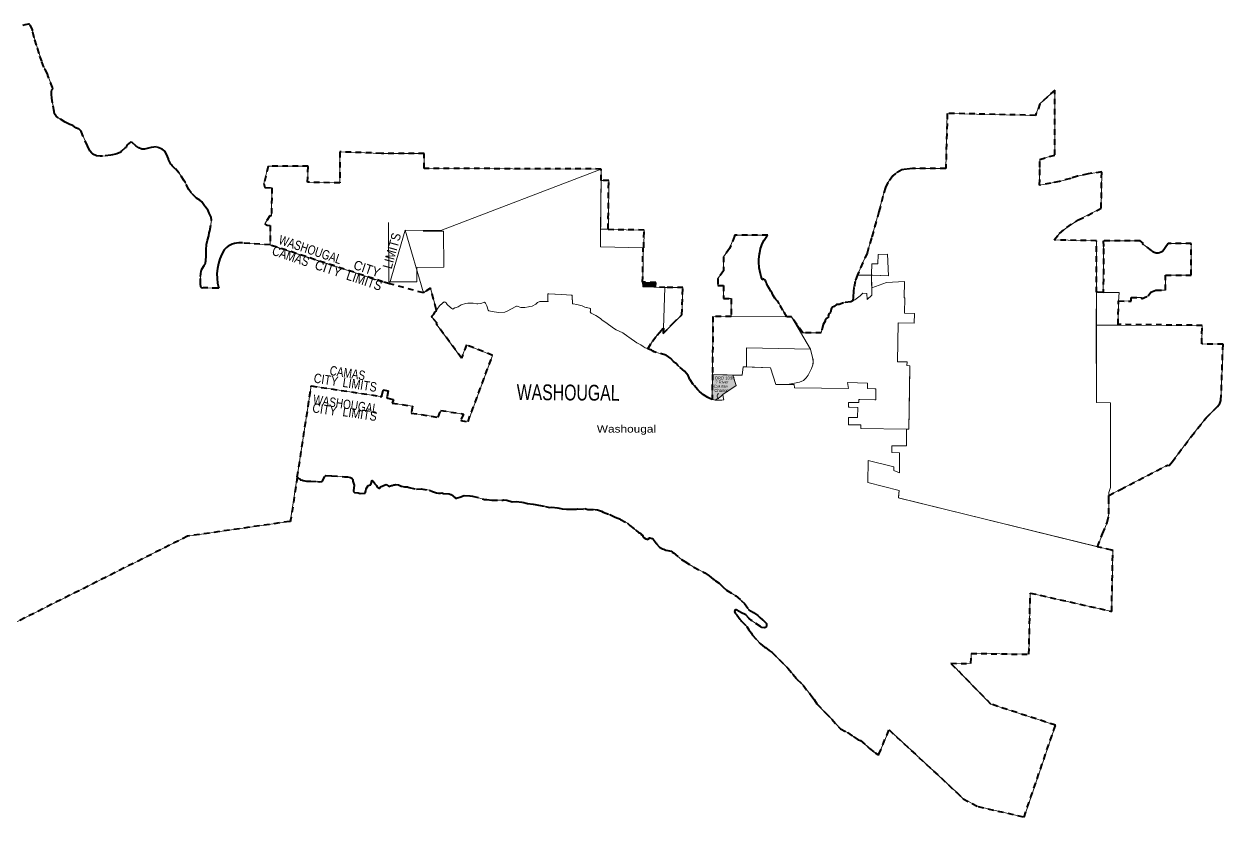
# Model space of a CAD drawing. Header units: feet. Extents: x -903180 to 1023491, y -707744 to 564635.
# Drawn here: x -360085 to -334507, y -707744 to -690835 of the extents above; entities that cross this region are included whole.
import ezdxf

# ---------------------------------------------------------------- set-up
doc = ezdxf.new("R2010")
doc.units = ezdxf.units.FT
doc.header["$LTSCALE"] = 80
doc.linetypes.add('SHORT_DASHED', pattern=[2.7, 1.5, -1.2])
for name, color, linetype, lineweight in [('1', 7, 'Continuous', 13), ('13', 7, 'SHORT_DASHED', 40), ('58', 7, 'Continuous', 13), ('63', 7, 'Continuous', 13)]:
    doc.layers.add(name, color=color, linetype=linetype, lineweight=lineweight)
for name, color, linetype in [('14', 7, 'Continuous'), ('15', 7, 'Continuous'), ('36', 7, 'Continuous')]:
    doc.layers.add(name, color=color, linetype=linetype)

msp = doc.modelspace()

# ---------------------------------------------------------------- hatches: boundary and pattern name
at = {"layer": '58'}
for points in [[(-346887.74, -696340.8), (-346608.49, -696346.54), (-346611.71, -696445.94), (-346886.31, -696442.65)], [(-345405.9, -698838.46), (-345397.78, -698306.92), (-344966.99, -698321.44), (-344890.1, -698541.57), (-345179.29, -698734.12), (-345225.5, -698786.48), (-345336.95, -698853.63)]]:
    msp.add_hatch(color=256, dxfattribs=at).paths.add_polyline_path(points)

# ---------------------------------------------------------------- linework, layer by layer
at = {"layer": '1'}
msp.add_arc((-345233.17, -698768.79), 64.67, 125.37684, 245.76086, dxfattribs=at)
at = {"layer": '13'}
for p, q in [((-358867.07, -693118.88), (-358916.07, -693073.59)), ((-342928.95, -697064.67), (-342918.88, -697078.37)), ((-349108.78, -701095.06), (-348958.63, -701120.55)), ((-343683.91, -704695.39), (-343594.7, -704806.44))]:
    msp.add_line(p, q, dxfattribs=at)
for points in [[(-358916.07, -693073.59), (-358925.94, -693067.34), (-358979.51, -693046.03), (-359046.55, -693002.33), (-359105.98, -692974.87), (-359207.01, -692928.38), (-359353.08, -692838.71), (-359400.16, -692797.47), (-359431.11, -692750.58), (-359441.99, -692702.15), (-359475.64, -692514.66), (-359493.31, -692413.87), (-359495.39, -692331.5), (-359500.17, -692279.19), (-359491.22, -692239.25), (-359482.21, -692232.15), (-359467.58, -692220.62), (-359478.08, -692192.15), (-359572.99, -691934.15), (-359573.08, -691933.81), (-359586.54, -691899.45), (-359662.33, -691753.64), (-359704.41, -691630.46), (-359763.87, -691466.84), (-359815.05, -691287.29), (-359866.57, -691127.82), (-359900.22, -690978.67), (-359901.96, -690962.58), (-359964.08, -690839.07), (-359971.05, -690835.23), (-359971.81, -690835.18), (-359975.08, -690835.12), (-359978.33, -690835.4), (-359981.53, -690836.02), (-359984.65, -690836.97), (-359987.66, -690838.25), (-359988.88, -690838.93), (-360060.86, -690849.78), (-360112.81, -690868.62)], [(-336737.86, -696740.4), (-336465.01, -696743.23), (-336465.01, -696664.22), (-336244.01, -696666.3), (-336244.01, -696692.3), (-336105.58, -696634.49), (-336048.72, -696555.65), (-335937.4, -696509.16), (-335733.06, -696510.85), (-335730.4, -696190.48), (-335188.39, -696192.25), (-335182.78, -695516.49), (-335679.73, -695513.97), (-335739.77, -695610.22), (-335768.14, -695652.28), (-335798.46, -695684.56), (-335824.87, -695700.21), (-335858.13, -695712.93), (-335886.5, -695718.8), (-335933.45, -695718.8), (-335974.54, -695706.08), (-336002.91, -695691.41), (-336028.96, -695667.57), (-336221.16, -695523.79), (-336208.71, -695508.13), (-336271.95, -695460.97), (-337060.63, -695456.96), (-337056.43, -695622.44), (-337060.63, -696558.31), (-337208.82, -696556.24), (-337208.39, -695456.21), (-338111.24, -695439.21), (-337993.69, -695300.84), (-337836.84, -695171.18), (-337591.33, -695014.24), (-337105.51, -694764.42), (-337094.11, -693989.81), (-337386.75, -694029.9), (-337611.8, -694081.08), (-337761.83, -694128.85), (-337997.1, -694190.26), (-338184.64, -694231.2), (-338418.42, -694273.07), (-338412.7, -693884.5), (-338417.06, -693724.49), (-338091.38, -693627.92), (-338095.4, -692243.85), (-338411.53, -692535.05), (-338476.87, -692744.27), (-338493.96, -692737.23), (-338505.52, -692782.99), (-340387.91, -692741.14), (-340421.08, -693916.23), (-341132, -693916.57), (-341265.27, -693932.74), (-341354.91, -693941.89), (-341489.99, -694019.96), (-341553.37, -694074.06), (-341655.88, -694213.35), (-341707.9, -694321.3), (-341762.12, -694513.18), (-341846.83, -694840.96), (-342007.31, -695398.93), (-342100.17, -695722.01), (-342189.41, -695924), (-342304.43, -696187.05), (-342351.9, -696325.63), (-342380.25, -696453.75), (-342390.02, -696540.77), (-342398.12, -696654.28), (-342401.8, -696737.38), (-342447.57, -696761.44), (-342604.63, -696777.51), (-342693.49, -696818.85), (-342750.27, -696813.38), (-342801.31, -696855.52), (-342836.52, -696875.08), (-342868.05, -696914.08), (-342877.33, -696984.46), (-342913.93, -697012.79), (-342928.95, -697064.67)], [(-354836.75, -695545.18), (-355421.32, -695503.91), (-355441.69, -695502.37), (-355461.32, -695501.42), (-355502.44, -695501.25), (-355550.09, -695506.05), (-355596.97, -695515.81), (-355642.57, -695530.41), (-355686.4, -695549.7), (-355727.97, -695573.47), (-355766.82, -695601.45), (-355802.54, -695633.34), (-355815.03, -695652.81), (-355866.36, -695745.32), (-355907.74, -695842.7), (-355938.71, -695943.87), (-355958.94, -696047.72), (-355968.2, -696153.11), (-355966.39, -696258.9), (-355953.54, -696363.92), (-355934.39, -696447.02), (-355929.6, -696467.78), (-355949.78, -696467.29), (-356211.74, -696460.96), (-356231.07, -696460.5), (-356251.74, -696461.2), (-356256.32, -696461.35), (-356280.42, -696464.81), (-356308.11, -696450.12), (-356315.79, -696435.89), (-356320.48, -696379.57), (-356316.77, -696221.05), (-356305.99, -696102.84), (-356295.33, -696074.97), (-356226.63, -695959.27), (-356213.89, -695937.82), (-356212.01, -695919.27), (-356208.86, -695888.24), (-356198.28, -695778.06), (-356199.36, -695653.56), (-356192.68, -695539.28), (-356170.46, -695445.42), (-356138.24, -695351.8), (-356132.72, -695287.68), (-356117.69, -695243.86), (-356088.41, -695019.67), (-356090.82, -694951.35), (-356125.19, -694880.3), (-356132.86, -694866.07), (-356153.71, -694815.4), (-356237.36, -694711.08), (-356293.52, -694629.48), (-356330.73, -694594.51), (-356403.7, -694546.65), (-356517.28, -694437.64), (-356571.67, -694366.12), (-356640.42, -694224), (-356669.45, -694181.17), (-356775.71, -694016.11), (-356857.6, -693921.88), (-356909.88, -693875.09), (-356923.61, -693857.31), (-356940.51, -693835.09), (-356949.4, -693823.4), (-356999.17, -693725.89), (-357002.84, -693711.75), (-357042.48, -693608.45), (-357083.13, -693549.3), (-357134.14, -693503.96), (-357255.12, -693455), (-357371.61, -693470.4), (-357454.23, -693492.6), (-357514.64, -693507.27), (-357574.62, -693503.88), (-357634, -693474.41), (-357699.06, -693430.77), (-357777.51, -693360.7), (-357809.38, -693353.95), (-357883.54, -693411.47), (-357898.65, -693437.15), (-357907.33, -693466.61), (-357923.83, -693478.24), (-358004.19, -693550.25), (-358020.62, -693567.94), (-358107.61, -693606.1), (-358234.44, -693635.31), (-358413.06, -693653.3), (-358459.18, -693656.27), (-358541.04, -693646.36), (-358614.24, -693608.54), (-358639.78, -693587.87), (-358678.63, -693536.79), (-358730.27, -693433.21), (-358836.93, -693199.88), (-358867.07, -693118.88)], [(-347772.92, -693927.22), (-351547.44, -693915.36), (-351545.62, -693595.83), (-352457.91, -693593.32), (-353345.46, -693562.41), (-353349.22, -694222.69), (-354036.44, -694210.4), (-354021.01, -693863.07), (-354873.93, -693869.86), (-354966.76, -694233.7), (-354945.73, -694324.53), (-354797.6, -694327.22), (-354805.14, -694926.61), (-354838.97, -694926.49), (-354948.37, -695095.63), (-354895.72, -695121.28), (-354831.85, -695129.11), (-354836.75, -695545.18)], [(-345163.09, -696100.66), (-345281.73, -696259.9), (-345281.39, -696409.91), (-345162.38, -696410.68), (-345161.74, -696690.69), (-344996.74, -696691.75), (-344998.52, -697073.75), (-345388.35, -697069.66), (-345397.78, -698306.92), (-345405.9, -698838.46), (-345439.94, -698826.86), (-345496.87, -698799.99), (-345588.56, -698741.01), (-345672.17, -698674.1), (-345707.91, -698635.68), (-345807.1, -698518.53), (-345878.36, -698417.67), (-345907.78, -698345.26), (-345917.66, -698329.13), (-345997.05, -698240.23), (-346126.31, -698122.77), (-346177.92, -698066.18), (-346227.73, -698031.64), (-346289.32, -697968.94), (-346390.92, -697895.84), (-346638.9, -697825.33), (-346678.82, -697804.91), (-346701.36, -697793.38), (-346715.78, -697786), (-346741.36, -697775.26), (-346775.74, -697759.45), (-346677.73, -697596.89), (-346580.19, -697472.92), (-346526.01, -697411.5), (-346445.72, -697317.74), (-346448.22, -697432.79), (-346244.38, -697219.86), (-346053.28, -697036.52), (-346027.08, -696457.13), (-346410.93, -696450.52), (-346611.71, -696445.94), (-346608.49, -696346.54), (-346887.74, -696340.8), (-346878.51, -695605.51), (-346860.5, -695605.44), (-346857.17, -695228.23), (-347621.15, -695220.11), (-347621.29, -695212.08), (-347618.89, -694982.08), (-347620.19, -694982.07), (-347611.87, -694175.72), (-347775.74, -694174.03), (-347772.92, -693927.22)], [(-342918.88, -697078.37), (-342960.35, -697108.56), (-342990.93, -697153.15), (-342992.85, -697170.06), (-343039.88, -697244.55), (-343075.76, -697418.99), (-343472.23, -697416.86), (-343713.33, -697080.83), (-343808.06, -697079.42), (-343895.44, -696939.72), (-343975.51, -696803.04), (-344006.28, -696748.46), (-344024.14, -696729.1), (-344047.65, -696708.47), (-344069.31, -696681.32), (-344100.7, -696623.58), (-344124.96, -696573.78), (-344151.72, -696530.56), (-344183.18, -696480.55), (-344213.89, -696427.71), (-344230.47, -696397.7), (-344240.83, -696377.99), (-344245.6, -696365.15), (-344254.28, -696341.68), (-344260.76, -696323.22), (-344269.09, -696305.6), (-344277.49, -696294.49), (-344294.87, -696280.98), (-344300.74, -696277.62), (-344304.77, -696276.76), (-344309.54, -696277.99), (-344322.33, -696285.9), (-344324.35, -696286.83), (-344326.42, -696287.23), (-344328.42, -696287.14), (-344330.21, -696285.93), (-344331.39, -696284.6), (-344336.37, -696276.71), (-344344.13, -696263.05), (-344362.52, -696218.6), (-344376.3, -696165.05), (-344389.99, -696097.2), (-344399.9, -696033.21), (-344402.46, -695996.47), (-344406.37, -695943.65), (-344406.86, -695876.16), (-344405.88, -695846.81), (-344401.97, -695800.35), (-344392.19, -695732.37), (-344386.81, -695714.76), (-344371.16, -695621.35), (-344360.4, -695583.2), (-344343.29, -695542.11), (-344322.75, -695496.13), (-344292.43, -695443.8), (-344254.28, -695379.73), (-344238.14, -695359.68), (-344219.55, -695340.11), (-344927.51, -695336.96), (-344928.11, -695359.75), (-345035.49, -695624.6), (-345163.78, -695796.51), (-345163.09, -696100.66)], [(-354254.52, -700493.87), (-353956.27, -698552.99), (-352484.31, -698774.44), (-352474.01, -698776.92), (-352453.36, -698781.91), (-352448.69, -698761.75), (-352419.5, -698635.66), (-352312.74, -698657.38), (-352340.71, -698788.01), (-352345, -698808.06), (-352325.2, -698812.84), (-352199.46, -698843.18), (-352233.13, -698918.18), (-351794.46, -698985.05), (-351825.49, -699132.69), (-351247.34, -699220.57), (-351194.09, -699074.75), (-350712.43, -699151.85), (-350767.74, -699292.63), (-350612.62, -699313), (-350088.55, -697900.57), (-350648.18, -697676.66), (-350751.02, -697959.51), (-351292.56, -697229.58), (-351268.7, -697214.98), (-351375.81, -697095.77), (-351394.22, -697075.28), (-351375.81, -697057.96), (-351367.86, -697050.48), (-351341.53, -697020.67), (-351315.01, -696970.85), (-351298.86, -696958.99), (-351296.56, -696955.7), (-351281.81, -696934.56), (-351289.37, -696915.7), (-351416.24, -696464.86), (-351544.88, -696553.18), (-351564.88, -696566.91), (-352286.26, -696374.64), (-352432.65, -696330.13), (-354836.75, -695545.18)], [(-343594.7, -704806.44), (-343461.52, -704933.94), (-343279.25, -705174.1), (-343229.74, -705240.68), (-343168.38, -705327.42), (-342987.71, -705523.5), (-342854.59, -705657), (-342689.88, -705842.9), (-342668.01, -705863.15), (-342520.39, -705944.71), (-342382.87, -706036.19), (-342289.24, -706101.2), (-342239.25, -706115.71), (-342095.98, -706235.29), (-342050.27, -706279.81), (-341924.85, -706377.19), (-341871.63, -706412.14), (-341854.04, -706423.7), (-341846.41, -706405.28), (-341631.53, -705886), (-340195.2, -707213.48), (-340050.78, -707354.41), (-339732.08, -707522.84), (-338751.56, -707744.09), (-338080.89, -705786.16), (-339457.01, -705339.14), (-340311.88, -704466.74), (-339883.82, -704474.18), (-339881.65, -704256.12), (-338647.36, -704274.59), (-338617.23, -702969.9), (-336881.71, -703358.84), (-336857.31, -702079.24), (-336856.94, -702060.25), (-336881.08, -702054.34), (-337181.32, -701980.44), (-337074.95, -701702.62), (-336976.34, -701463.55), (-336939.05, -701281.31), (-336940.11, -701003.21), (-336942.24, -700889.21), (-336691.63, -700757.41), (-335691.82, -700243.52), (-335657.94, -700248.14), (-335590.65, -700171.67), (-335183.74, -699629.13), (-334862.62, -699229.92), (-334624.81, -698989.47), (-334576.75, -698924.46), (-334549.92, -698864.6), (-334506.51, -697664.51), (-334959.66, -697657.38), (-334951.6, -697262.04), (-336741.8, -697243.8), (-336738.67, -696750.21), (-336737.86, -696740.4)], [(-354254.52, -700493.87), (-354396.45, -701417.43), (-354399.87, -701439.72), (-354419.52, -701442.55), (-356594.43, -701756.16), (-361572.3, -704253.48)], [(-354254.52, -700493.87), (-354236.01, -700513.04), (-354232.56, -700516.61), (-354200.78, -700533.19), (-354191.06, -700551.42), (-354143.12, -700560.24), (-354129.26, -700570.5), (-354055.35, -700583.74), (-353969.15, -700581.14), (-353821.09, -700593.58), (-353771.05, -700596.41), (-353726.85, -700589.09), (-353662.8, -700469.65), (-353642.62, -700459.95), (-353514.59, -700472.07), (-353248.39, -700488.45), (-353184.29, -700489.49), (-353118.42, -700504.62), (-353092.61, -700519.1), (-353073.06, -700549.54), (-353067.29, -700563.69), (-353067.65, -700585.76), (-353040.91, -700666.52), (-353048.03, -700734.68), (-353054.82, -700782.75), (-353053.21, -700806.88), (-353031.5, -700827.31), (-352957.49, -700834.54), (-352911.65, -700849.34), (-352805.3, -700839.03), (-352794.47, -700789), (-352783.73, -700745), (-352744.53, -700675.36), (-352692.16, -700658.14), (-352688.06, -700652.19), (-352654.55, -700562.37), (-352619.21, -700607.13), (-352607.64, -700635.43), (-352564.2, -700674.29), (-352548.77, -700710.67), (-352533, -700727), (-352511.07, -700733.38), (-352496.62, -700737.04), (-352496.08, -700739.89), (-352481.69, -700701.97), (-352377.04, -700658.89), (-352356.95, -700655.09), (-352315.08, -700679.53), (-352305.17, -700693.64), (-352287.17, -700688.35), (-352267.22, -700682.49), (-352247.17, -700676.9), (-352230.03, -700672.11), (-352195.73, -700660.72), (-352173.54, -700659.42), (-352149.84, -700654.38), (-352092.36, -700663.64), (-352036.47, -700690.22), (-352030.47, -700692.28), (-351968.43, -700704.9), (-351896.25, -700705.6), (-351891.49, -700709.07), (-351867.53, -700718.47), (-351712.21, -700751.44), (-351613.92, -700746.38), (-351433.72, -700774.15), (-351371.86, -700806.81), (-351287.89, -700833.65), (-351243.8, -700836.09), (-351201.73, -700840.5), (-351173.61, -700834.76), (-351145.68, -700851.06), (-351125.58, -700845.24), (-351015.37, -700852.3), (-350977.42, -700868.71), (-350969.42, -700870.78), (-350889.81, -700935.66), (-350855.85, -700950.01), (-350835.69, -700938.18), (-350787.47, -700926.62), (-350696.91, -700889.43), (-350568.65, -700896.68), (-350514.56, -700901.2), (-350264.57, -700971.73), (-350210.47, -700976.26), (-350106.29, -700985.28), (-349869.7, -700985.55), (-349857.65, -700983.66), (-349781.51, -700988.4), (-349673.57, -701025.51), (-349583.24, -701014.36), (-349449.04, -701029.68), (-349345.08, -701062.73), (-349212.86, -701074.02), (-349108.78, -701095.06)], [(-348958.63, -701120.55), (-348876.63, -701143.38), (-348824.48, -701139.87), (-348694.29, -701155.15), (-348606.25, -701176.03), (-348512.08, -701182.95), (-348401.78, -701180.01), (-348387.74, -701180.15), (-348301.52, -701178.98), (-348267.36, -701171.29), (-348129.08, -701178.63), (-348118.96, -701168.71), (-348056.96, -701185.34), (-347906.61, -701188.8), (-347850.55, -701197.35), (-347762.55, -701222.24), (-347728.65, -701242.6), (-347588.77, -701294.03), (-347532.89, -701322.62), (-347475.02, -701353.23), (-347357.14, -701398.45), (-347211.53, -701481.99), (-347195.62, -701496.17), (-347163.85, -701530.52), (-347034.39, -701625.94), (-346972.68, -701674.61), (-346934.75, -701693), (-346922.92, -701715.16), (-346889, -701733.52), (-346881.18, -701755.63), (-346851.42, -701789.98), (-346821.55, -701812.3), (-346767.56, -701828.85), (-346745.18, -701793.01), (-346735.14, -701791.1), (-346683.14, -701805.63), (-346661.24, -701821.87), (-346601.83, -701904.58), (-346591.94, -701918.69), (-346524.39, -701987.46), (-346466.62, -702028.08), (-346438.63, -702036.37), (-346392.65, -702052.84), (-346266.53, -702074.1), (-346254.74, -702100.25), (-346230.81, -702114.5), (-346061.64, -702252.36), (-345987.82, -702293.14), (-345796.45, -702415.2), (-345560.99, -702539.68), (-345465.33, -702602.71), (-345385.77, -702673.59), (-345363.77, -702679.81), (-345347.89, -702695.99), (-345331.93, -702706.17), (-345252.22, -702759.02), (-345172.81, -702845.94), (-345097.16, -702904.76), (-344899.77, -703026.87), (-344776.43, -703134.24), (-344712.83, -703194.96), (-344621.8, -703326.06), (-344524.07, -703383.1), (-344428.41, -703446.13), (-344386.72, -703492.6), (-344328.98, -703537.24), (-344321, -703541.32), (-344245.53, -703620.18), (-344246.08, -703680.27), (-344270.34, -703702.08), (-344296.46, -703707.84), (-344344.54, -703703.36), (-344370.43, -703685.09), (-344563.73, -703555), (-344619.43, -703506.39), (-344682.91, -703431.65), (-344800.7, -703376.42), (-344910.47, -703321.26), (-344928.92, -703365.16), (-344917.18, -703397.32), (-344875.39, -703431.79), (-344792.24, -703548.78), (-344780.36, -703564.92), (-344667.13, -703680.22), (-344621.69, -703754.78), (-344564.15, -703821.44), (-344548.48, -703861.66), (-344371.78, -704053.68), (-344290.19, -704120.58), (-344266.2, -704128.83), (-344190.63, -704195.67), (-344124.85, -704238.38), (-343971.83, -704388.11), (-343791.05, -704572.16), (-343683.91, -704695.39)]]:
    msp.add_lwpolyline(points, dxfattribs=at)
at = {"layer": '58'}
for points in [[(-357002.84, -693711.75), (-357042.48, -693608.45), (-357083.13, -693549.3), (-357134.14, -693503.96), (-357255.12, -693455), (-357371.61, -693470.4), (-357454.23, -693492.6), (-357514.64, -693507.27), (-357574.62, -693503.88), (-357634, -693474.41), (-357699.06, -693430.77), (-357777.51, -693360.7), (-357809.38, -693353.95), (-357883.54, -693411.47), (-357898.65, -693437.15), (-357907.33, -693466.61), (-357923.83, -693478.24), (-358004.19, -693550.25), (-358020.62, -693567.94), (-358107.61, -693606.1), (-358234.44, -693635.31), (-358413.06, -693653.3), (-358459.18, -693656.27), (-358541.04, -693646.36), (-358614.24, -693608.54), (-358639.78, -693587.87), (-358678.63, -693536.79), (-358730.27, -693433.21), (-358836.93, -693199.88), (-358867.07, -693118.88), (-358916.07, -693073.59), (-358925.94, -693067.34), (-358979.51, -693046.03), (-359046.55, -693002.33), (-359105.98, -692974.87), (-359207.01, -692928.38), (-359353.08, -692838.71), (-359400.16, -692797.47), (-359431.11, -692750.58), (-359441.99, -692702.15), (-359475.64, -692514.66), (-359493.31, -692413.87), (-359495.39, -692331.5), (-359500.17, -692279.19), (-359491.22, -692239.25), (-359482.21, -692232.15), (-359467.58, -692220.62), (-359478.08, -692192.15), (-359572.99, -691934.15), (-359573.08, -691933.81), (-359586.54, -691899.45), (-359662.33, -691753.64), (-359704.41, -691630.46), (-359763.87, -691466.84), (-359815.05, -691287.29), (-359866.57, -691127.82), (-359900.22, -690978.67), (-359901.96, -690962.58), (-359964.08, -690839.07), (-359971.05, -690835.23), (-359971.81, -690835.18), (-359975.08, -690835.12), (-359978.33, -690835.4), (-359981.53, -690836.02), (-359984.65, -690836.97), (-359987.66, -690838.25), (-359988.88, -690838.93), (-360060.86, -690849.78), (-360112.81, -690868.62)], [(-351281.81, -696934.56), (-351289.37, -696915.7), (-351416.24, -696464.86), (-351544.88, -696553.18), (-351564.88, -696566.91), (-351953.78, -695234.1), (-352286.26, -696374.64), (-352432.65, -696330.13), (-354834.21, -695548.17), (-355421.32, -695503.91), (-355441.69, -695502.37), (-355461.32, -695501.42), (-355502.44, -695501.25), (-355550.09, -695506.05), (-355596.97, -695515.81), (-355642.57, -695530.41), (-355686.4, -695549.7), (-355727.97, -695573.47), (-355766.82, -695601.45), (-355802.54, -695633.34), (-355815.03, -695652.81), (-355866.36, -695745.32), (-355907.74, -695842.7), (-355938.71, -695943.87), (-355958.94, -696047.72), (-355968.2, -696153.11), (-355966.39, -696258.9), (-355953.54, -696363.92), (-355934.39, -696447.02), (-355929.6, -696467.78), (-355949.78, -696467.29), (-356211.74, -696460.96), (-356231.07, -696460.5), (-356251.74, -696461.2), (-356256.32, -696461.35), (-356280.42, -696464.81), (-356308.11, -696450.12), (-356315.79, -696435.89), (-356320.48, -696379.57), (-356316.77, -696221.05), (-356305.99, -696102.84), (-356295.33, -696074.97), (-356226.63, -695959.27), (-356213.89, -695937.82), (-356212.01, -695919.27), (-356208.86, -695888.24), (-356198.28, -695778.06), (-356199.36, -695653.56), (-356192.68, -695539.28), (-356170.46, -695445.42), (-356138.24, -695351.8), (-356132.72, -695287.68), (-356117.69, -695243.86), (-356088.41, -695019.67), (-356090.82, -694951.35), (-356125.19, -694880.3), (-356132.86, -694866.07), (-356153.71, -694815.4), (-356237.36, -694711.08), (-356293.52, -694629.48), (-356330.73, -694594.51), (-356403.7, -694546.65), (-356517.28, -694437.64), (-356571.67, -694366.12), (-356640.42, -694224), (-356669.45, -694181.17), (-356775.71, -694016.11), (-356857.6, -693921.88), (-356909.88, -693875.09), (-356923.61, -693857.31), (-356940.51, -693835.09), (-356949.4, -693823.4), (-356999.17, -693725.89), (-357002.84, -693711.75)], [(-346701.36, -697793.38), (-346715.78, -697786), (-346741.36, -697775.26), (-346813.14, -697745.1), (-346833.12, -697736.71), (-346853.14, -697725.28), (-346878.47, -697710.82), (-346926.28, -697676.3), (-347014.1, -697631.37), (-347179.45, -697513.58), (-347201.39, -697501.35), (-347310.95, -697422.16), (-347454.74, -697358.66), (-347488.62, -697336.3), (-347691.75, -697184.08), (-347751.58, -697147.44), (-347785.36, -697115.07), (-347889.08, -697053.96), (-347984.85, -697002.95), (-347991.96, -696992.36), (-348004.18, -696974.16), (-348003.24, -696952.36), (-348001.96, -696922.55), (-348001.12, -696902.87), (-348022.29, -696897.17), (-348118, -696871.44), (-348177.92, -696844.82), (-348287.93, -696815.71), (-348371.38, -696801.24), (-348384.95, -696798.72), (-348388.67, -696640.31), (-348389.13, -696620.61), (-348412.42, -696618.49), (-348608.99, -696600.61), (-348890.08, -696588.76), (-348910.05, -696587.91), (-348909.61, -696606.43), (-348906.62, -696733.73), (-348906.15, -696753.68), (-348931.91, -696753.91), (-349011.21, -696754.64), (-349079.38, -696753.98), (-349129.66, -696771.53), (-349168.09, -696807.22), (-349244.65, -696848.55), (-349294.87, -696858.08), (-349321.01, -696865.85), (-349403.37, -696883.09), (-349485.58, -696882.29), (-349567.52, -696853.46), (-349581.53, -696851.31), (-349589.62, -696859.25), (-349779.04, -696961.6), (-349827.3, -696977.16), (-349959.71, -696985.91), (-350095.85, -696962.56), (-350167.91, -696949.85), (-350185.84, -696935.65), (-350213.06, -696843.23), (-350238.64, -696788.89), (-350260.51, -696768.64), (-350340.94, -696793.91), (-350401.15, -696799.35), (-350421.19, -696799.15), (-350501.28, -696786.35), (-350619.57, -696785.22), (-350667.78, -696794.77), (-350758.26, -696821.95), (-350824.82, -696865.38), (-350845.65, -696871.52), (-350863.78, -696876.87), (-350885.65, -696884.01), (-350886.42, -696884.3), (-350894.73, -696888.74), (-350905.27, -696893.73), (-350917.42, -696900.75), (-350937.65, -696913.28), (-350957.42, -696899.38), (-350985, -696879.99), (-351055.4, -696819.44), (-351081.19, -696780.77), (-351103.01, -696768.74), (-351124.27, -696757.02), (-351143.01, -696774.42), (-351219.64, -696845.55), (-351268.64, -696915.7), (-351281.81, -696934.56)], [(-351281.81, -696934.56), (-351296.56, -696955.7), (-351298.86, -696958.99), (-351315.01, -696970.85), (-351341.53, -697020.67), (-351367.86, -697050.48), (-351375.81, -697057.96), (-351394.22, -697075.28), (-351375.81, -697095.77), (-351268.7, -697214.98), (-351292.56, -697229.58), (-350751.02, -697959.51), (-350648.18, -697676.66), (-350088.55, -697900.57), (-350612.62, -699313), (-350767.74, -699292.63), (-350712.43, -699151.85), (-351194.09, -699074.75), (-351247.34, -699220.57), (-351825.49, -699132.69), (-351794.46, -698985.05), (-352233.13, -698918.18), (-352199.46, -698843.18), (-352325.2, -698812.84), (-352345, -698808.06), (-352340.71, -698788.01), (-352312.74, -698657.38), (-352419.5, -698635.66), (-352448.69, -698761.75), (-352453.36, -698781.91), (-352474.01, -698776.92), (-352484.31, -698774.44), (-353956.27, -698552.99), (-354254.52, -700493.87)], [(-354254.52, -700493.87), (-353956.27, -698552.99), (-352484.31, -698774.44), (-352474.01, -698776.92), (-352453.36, -698781.91), (-352448.69, -698761.75), (-352419.5, -698635.66), (-352312.74, -698657.38), (-352340.71, -698788.01), (-352345, -698808.06), (-352325.2, -698812.84), (-352199.46, -698843.18), (-352233.13, -698918.18), (-351794.46, -698985.05), (-351825.49, -699132.69), (-351247.34, -699220.57), (-351194.09, -699074.75), (-350712.43, -699151.85), (-350767.74, -699292.63), (-350612.62, -699313), (-350088.55, -697900.57), (-350648.18, -697676.66), (-350751.02, -697959.51), (-351292.56, -697229.58), (-351268.7, -697214.98), (-351375.81, -697095.77), (-351394.22, -697075.28), (-351375.81, -697057.96), (-351367.86, -697050.48), (-351341.53, -697020.67), (-351315.01, -696970.85), (-351298.86, -696958.99), (-351296.56, -696955.7), (-351281.81, -696934.56)], [(-342382.87, -706036.19), (-342289.24, -706101.2), (-342239.25, -706115.71), (-342095.98, -706235.29), (-342050.27, -706279.81), (-341924.85, -706377.19), (-341871.63, -706412.14), (-341854.04, -706423.7), (-341846.41, -706405.28), (-341631.53, -705886), (-340195.2, -707213.48), (-340050.78, -707354.41), (-339732.08, -707522.84), (-338751.56, -707744.09), (-338080.89, -705786.16), (-339457.01, -705339.14), (-340311.88, -704466.74), (-339883.82, -704474.18), (-339881.65, -704256.12), (-338647.36, -704274.59), (-338617.23, -702969.9), (-336881.71, -703358.84), (-336857.31, -702079.24), (-336856.94, -702060.25), (-336881.08, -702054.34), (-341411.44, -700943.52), (-341431.53, -700938.6), (-341428.98, -700917.85), (-341412.7, -700785.43), (-342080.45, -700609.45), (-342076.95, -700141.26), (-341530.2, -700278.79), (-341531.49, -700352.57), (-341410.69, -700406.11), (-341408.48, -699976.53), (-341568.39, -699972.73), (-341569.05, -699829.53), (-341261.72, -699831.53), (-341262.1, -699474.39), (-342234.43, -699458.45), (-342233.28, -699384.29), (-342478.64, -699381.12), (-342498.64, -699380.86), (-342498.64, -699360.8), (-342498.65, -699246.53), (-342498.65, -699226.27), (-342478.65, -699226.31), (-342301.84, -699226.63), (-342296.54, -699011.83), (-342475.22, -699005.81), (-342495.22, -699005.14), (-342495.01, -698985.14), (-342494.36, -698925.25), (-342494.14, -698904.52), (-342474.15, -698904.53), (-342273.23, -698904.63), (-342273.2, -698864.36), (-342273.18, -698844.48), (-342253.18, -698844.9), (-341932.97, -698851.62), (-341912.94, -698852.04), (-341912.86, -698836.88), (-341911.72, -698634.22), (-341911.61, -698614.25), (-341932.99, -698613.8), (-342091.27, -698610.48), (-342089.27, -698495.04), (-342516.63, -698479.21), (-342497.84, -698610.79), (-343644.46, -698591.34), (-343657.84, -698523.88), (-344046.85, -698522.26), (-344162.38, -698165.7), (-344741.2, -698142.03), (-344764.57, -698323.71), (-344966.99, -698321.44), (-344890.1, -698541.57), (-345179.29, -698734.12), (-345161.06, -698830.22), (-345158.02, -698846.21), (-345196.03, -698854.67), (-345214.68, -698858.82), (-345272.84, -698858.26), (-345336.95, -698853.63), (-345496.87, -698799.99), (-345588.56, -698741.01), (-345672.17, -698674.1), (-345707.91, -698635.68), (-345807.1, -698518.53), (-345878.36, -698417.67), (-345907.78, -698345.26), (-345917.66, -698329.13), (-345997.05, -698240.23), (-346126.31, -698122.77), (-346177.92, -698066.18), (-346227.73, -698031.64), (-346289.32, -697968.94), (-346390.92, -697895.84), (-346638.9, -697825.33), (-346678.82, -697804.91), (-346701.36, -697793.38)], [(-361572.3, -704253.48), (-356594.43, -701756.16), (-354419.52, -701442.55), (-354399.87, -701439.72), (-354396.45, -701417.43), (-354254.52, -700493.87)], [(-354254.52, -700493.87), (-354236.01, -700513.04), (-354232.56, -700516.61), (-354200.78, -700533.19), (-354191.06, -700551.42), (-354143.12, -700560.24), (-354129.26, -700570.5), (-354055.35, -700583.74), (-353969.15, -700581.14), (-353821.09, -700593.58), (-353771.05, -700596.41), (-353726.85, -700589.09), (-353662.8, -700469.65), (-353642.62, -700459.95), (-353514.59, -700472.07), (-353248.39, -700488.45), (-353184.29, -700489.49), (-353118.42, -700504.62), (-353092.61, -700519.1), (-353073.06, -700549.54), (-353067.29, -700563.69), (-353067.65, -700585.76), (-353040.91, -700666.52), (-353048.03, -700734.68), (-353054.82, -700782.75), (-353053.21, -700806.88), (-353031.5, -700827.31), (-352957.49, -700834.54), (-352911.65, -700849.34), (-352805.3, -700839.03), (-352794.47, -700789), (-352783.73, -700745), (-352744.53, -700675.36), (-352692.16, -700658.14), (-352688.06, -700652.19), (-352654.55, -700562.37), (-352619.21, -700607.13), (-352607.64, -700635.43), (-352564.2, -700674.29), (-352548.77, -700710.67), (-352533, -700727), (-352511.07, -700733.38), (-352496.62, -700737.04), (-352496.08, -700739.89), (-352481.69, -700701.97), (-352377.04, -700658.89), (-352356.95, -700655.09), (-352315.08, -700679.53), (-352305.17, -700693.64), (-352287.17, -700688.35), (-352267.22, -700682.49), (-352247.17, -700676.9), (-352230.03, -700672.11), (-352195.73, -700660.72), (-352173.54, -700659.42), (-352149.84, -700654.38), (-352092.36, -700663.64), (-352036.47, -700690.22), (-352030.47, -700692.28), (-351968.43, -700704.9), (-351896.25, -700705.6), (-351891.49, -700709.07), (-351867.53, -700718.47), (-351712.21, -700751.44), (-351613.92, -700746.38), (-351433.72, -700774.15), (-351371.86, -700806.81), (-351287.89, -700833.65), (-351243.8, -700836.09), (-351201.73, -700840.5), (-351173.61, -700834.76), (-351145.68, -700851.06), (-351125.58, -700845.24), (-351015.37, -700852.3), (-350977.42, -700868.71), (-350969.42, -700870.78), (-350889.81, -700935.66), (-350855.85, -700950.01), (-350835.69, -700938.18), (-350787.47, -700926.62), (-350696.91, -700889.43), (-350568.65, -700896.68), (-350514.56, -700901.2), (-350264.57, -700971.73), (-350210.47, -700976.26), (-350106.29, -700985.28), (-349869.7, -700985.55), (-349857.65, -700983.66), (-349781.51, -700988.4), (-349673.57, -701025.51), (-349583.24, -701014.36), (-349449.04, -701029.68), (-349345.08, -701062.73), (-349212.86, -701074.02), (-349108.78, -701095.06), (-348958.63, -701120.55), (-348876.63, -701143.38), (-348824.48, -701139.87), (-348694.29, -701155.15), (-348606.25, -701176.03), (-348512.08, -701182.95)], [(-348512.08, -701182.95), (-348401.78, -701180.01), (-348387.74, -701180.15), (-348301.52, -701178.98), (-348267.36, -701171.29), (-348129.08, -701178.63), (-348118.96, -701168.71), (-348056.96, -701185.34), (-347906.61, -701188.8), (-347850.55, -701197.35), (-347762.55, -701222.24), (-347728.65, -701242.6), (-347588.77, -701294.03), (-347532.89, -701322.62), (-347475.02, -701353.23), (-347357.14, -701398.45), (-347211.53, -701481.99), (-347195.62, -701496.17), (-347163.85, -701530.52), (-347034.39, -701625.94), (-346972.68, -701674.61), (-346934.75, -701693), (-346922.92, -701715.16), (-346889, -701733.52), (-346881.18, -701755.63), (-346851.42, -701789.98), (-346821.55, -701812.3), (-346767.56, -701828.85), (-346745.18, -701793.01), (-346735.14, -701791.1), (-346683.14, -701805.63), (-346661.24, -701821.87), (-346601.83, -701904.58), (-346591.94, -701918.69), (-346524.39, -701987.46), (-346466.62, -702028.08), (-346438.63, -702036.37), (-346392.65, -702052.84), (-346266.53, -702074.1), (-346254.74, -702100.25), (-346230.81, -702114.5), (-346061.64, -702252.36), (-345987.82, -702293.14), (-345796.45, -702415.2), (-345560.99, -702539.68), (-345465.33, -702602.71), (-345385.77, -702673.59), (-345363.77, -702679.81), (-345347.89, -702695.99), (-345331.93, -702706.17), (-345252.22, -702759.02), (-345172.81, -702845.94), (-345097.16, -702904.76), (-344899.77, -703026.87), (-344776.43, -703134.24), (-344712.83, -703194.96), (-344621.8, -703326.06), (-344524.07, -703383.1), (-344428.41, -703446.13), (-344386.72, -703492.6), (-344328.98, -703537.24), (-344321, -703541.32), (-344245.53, -703620.18), (-344246.08, -703680.27), (-344270.34, -703702.08), (-344296.46, -703707.84), (-344344.54, -703703.36), (-344370.43, -703685.09), (-344563.73, -703555), (-344619.43, -703506.39), (-344682.91, -703431.65), (-344800.7, -703376.42), (-344910.47, -703321.26), (-344928.92, -703365.16), (-344917.18, -703397.32), (-344875.39, -703431.79), (-344792.24, -703548.78), (-344780.36, -703564.92), (-344667.13, -703680.22), (-344621.69, -703754.78), (-344564.15, -703821.44), (-344548.48, -703861.66), (-344371.78, -704053.68), (-344290.19, -704120.58), (-344266.2, -704128.83), (-344190.63, -704195.67), (-344124.85, -704238.38), (-343971.83, -704388.11), (-343791.05, -704572.16), (-343683.91, -704695.39), (-343594.7, -704806.44), (-343461.52, -704933.94), (-343279.25, -705174.1), (-343229.74, -705240.68), (-343168.38, -705327.42), (-342987.71, -705523.5), (-342854.59, -705657), (-342689.88, -705842.9), (-342668.01, -705863.15), (-342520.39, -705944.71), (-342382.87, -706036.19)]]:
    msp.add_lwpolyline(points, dxfattribs=at)
for points in [[(-341248.91, -698119.8), (-341248.91, -698119.8), (-341247.62, -698039.81), (-341447.59, -698036.1), (-341434.31, -697208.87), (-341094.16, -697213.52), (-341089.94, -697004.56), (-341300.28, -697002.02), (-341296.37, -696671.43), (-341306.37, -696671.29), (-341301.49, -696329.18), (-341687.14, -696347.79), (-342000.18, -696460.02), (-342004.23, -696211.6), (-342006.23, -696191.6), (-341644.93, -696204.89), (-341662.05, -695744.65), (-341864.57, -695747.64), (-341868.04, -695946.58), (-342000.44, -695950.82), (-342004.28, -696171.6), (-342006.23, -696191.6), (-342305.35, -696187.21), (-342189.41, -695924), (-342100.17, -695722.01), (-342007.31, -695398.93), (-341846.83, -694840.96), (-341762.12, -694513.18), (-341707.9, -694321.3), (-341655.88, -694213.35), (-341553.37, -694074.06), (-341489.99, -694019.96), (-341354.91, -693941.89), (-341132, -693916.57), (-340421.08, -693916.23), (-340387.91, -692741.14), (-338505.52, -692782.99), (-338411.53, -692535.05), (-338095.4, -692243.85), (-338091.38, -693627.92), (-338417.06, -693724.49), (-338418.42, -694273.07), (-338184.64, -694231.2), (-337997.1, -694190.26), (-337761.83, -694128.85), (-337611.8, -694081.08), (-337386.75, -694029.9), (-337094.11, -693989.81), (-337105.51, -694764.42), (-337105.51, -694764.42), (-337591.33, -695014.24), (-337836.84, -695171.18), (-337993.69, -695300.84), (-338111.24, -695439.21), (-337208.39, -695456.21), (-337208.58, -698906.05), (-336908.55, -698910.79), (-336908.65, -700718.58), (-336941.79, -700822.85), (-336940.11, -701003.21), (-336940.11, -701003.21), (-336939.05, -701281.31), (-336976.34, -701463.55), (-337074.95, -701702.62), (-337181.32, -701980.44), (-341431.53, -700938.6), (-341412.7, -700785.43), (-342080.45, -700609.45), (-342076.95, -700141.26), (-341530.2, -700278.79), (-341531.49, -700352.57), (-341410.69, -700406.11), (-341408.48, -699976.53), (-341568.39, -699972.73), (-341569.05, -699829.53), (-341261.72, -699831.53), (-341262.1, -699474.39), (-341210.64, -699474.59), (-341198.15, -698682.39), (-341188.91, -698120.91)], [(-352286.26, -696374.64), (-352432.65, -696330.13), (-354836.75, -695545.18), (-354831.85, -695129.11), (-354895.72, -695121.28), (-354948.37, -695095.63), (-354838.97, -694926.49), (-354805.14, -694926.61), (-354797.6, -694327.22), (-354945.73, -694324.53), (-354966.76, -694233.7), (-354873.93, -693869.86), (-354021.01, -693863.07), (-354036.44, -694210.4), (-353349.22, -694222.69), (-353345.46, -693562.41), (-352457.91, -693593.32), (-351545.62, -693595.83), (-351547.44, -693915.36), (-347772.92, -693927.22), (-351194.86, -695239.41), (-351953.78, -695234.1)], [(-351194.86, -695239.41), (-347772.92, -693927.22), (-347788.36, -695585.28), (-346878.51, -695605.51), (-346886.31, -696442.65), (-346410.93, -696450.52), (-346445.72, -697317.74), (-346526.01, -697411.5), (-346580.19, -697472.92), (-346677.73, -697596.89), (-346775.74, -697759.45), (-346805.82, -697747.84), (-346833.12, -697736.71), (-346878.47, -697710.82), (-346926.28, -697676.3), (-346926.28, -697676.3), (-347014.1, -697631.37), (-347179.45, -697513.58), (-347201.39, -697501.35), (-347310.95, -697422.16), (-347454.74, -697358.66), (-347488.62, -697336.3), (-347691.75, -697184.08), (-347691.75, -697184.08), (-347691.75, -697184.08), (-347751.58, -697147.44), (-347785.36, -697115.07), (-347889.08, -697053.96), (-347889.08, -697053.96), (-347984.85, -697002.95), (-347984.85, -697002.95), (-348004.18, -696974.16), (-348003.24, -696952.36), (-348001.12, -696902.87), (-348118, -696871.44), (-348177.92, -696844.82), (-348287.93, -696815.71), (-348371.38, -696801.24), (-348384.95, -696798.72), (-348389.13, -696620.61), (-348412.42, -696618.49), (-348608.99, -696600.61), (-348910.05, -696587.91), (-348909.61, -696606.43), (-348906.62, -696733.73), (-348906.15, -696753.68), (-348931.91, -696753.91), (-349079.38, -696753.98), (-349129.66, -696771.53), (-349168.09, -696807.22), (-349244.65, -696848.55), (-349294.87, -696858.08), (-349294.87, -696858.08), (-349321.01, -696865.85), (-349403.37, -696883.09), (-349485.58, -696882.29), (-349567.52, -696853.46), (-349581.53, -696851.31), (-349589.62, -696859.25), (-349779.04, -696961.6), (-349827.3, -696977.16), (-349959.71, -696985.91), (-350095.85, -696962.56), (-350167.91, -696949.85), (-350185.84, -696935.65), (-350213.06, -696843.23), (-350238.64, -696788.89), (-350260.51, -696768.64), (-350340.94, -696793.91), (-350401.15, -696799.35), (-350421.19, -696799.15), (-350501.28, -696786.35), (-350619.57, -696785.22), (-350619.57, -696785.22), (-350667.78, -696794.77), (-350758.26, -696821.95), (-350824.82, -696865.38), (-350824.82, -696865.38), (-350845.65, -696871.52), (-350863.78, -696876.87), (-350885.65, -696884.01), (-350894.73, -696888.74), (-350937.65, -696913.28), (-350957.42, -696899.38), (-350985, -696879.99), (-351055.4, -696819.44), (-351081.19, -696780.77), (-351103.01, -696768.74), (-351124.27, -696757.02), (-351219.64, -696845.55), (-351268.64, -696915.7), (-351281.81, -696934.56), (-351289.37, -696915.7), (-351416.24, -696464.86), (-351289.37, -696915.7), (-351416.24, -696464.86), (-351564.88, -696566.91), (-351953.78, -695234.1)], [(-347618.89, -694982.08), (-347621.29, -695212.08), (-347784.89, -695210.39), (-347775.74, -694174.03), (-347611.87, -694175.72)], [(-346857.17, -695228.23), (-346860.5, -695605.44), (-346878.51, -695605.51), (-347788.36, -695585.28), (-347784.89, -695210.39), (-347621.29, -695212.08), (-347621.15, -695220.11)], [(-344928.11, -695359.75), (-344927.51, -695336.96), (-344219.55, -695340.11), (-344254.28, -695379.73), (-344292.43, -695443.8), (-344322.75, -695496.13), (-344343.29, -695542.11), (-344371.16, -695621.35), (-344392.19, -695732.37), (-344401.97, -695800.35), (-344406.86, -695876.16), (-344406.37, -695943.65), (-344399.9, -696033.21), (-344389.99, -696097.2), (-344376.3, -696165.05), (-344362.52, -696218.6), (-344344.13, -696263.05), (-344336.37, -696276.71), (-344328.42, -696287.14), (-344322.33, -696285.9), (-344309.54, -696277.99), (-344300.74, -696277.62), (-344277.49, -696294.49), (-344269.09, -696305.6), (-344254.28, -696341.68), (-344213.89, -696427.71), (-344124.96, -696573.78), (-344100.7, -696623.58), (-344069.31, -696681.32), (-344024.14, -696729.1), (-344006.28, -696748.46), (-343895.44, -696939.72), (-343808.06, -697079.42), (-344998.52, -697073.75), (-344996.74, -696691.75), (-345161.74, -696690.69), (-345162.38, -696410.68), (-345281.39, -696409.91), (-345281.73, -696259.9), (-345163.09, -696100.66), (-345163.78, -695796.51), (-345035.49, -695624.6)], [(-336738.67, -696750.21), (-336722.97, -696560.23), (-337060.63, -696558.31), (-337056.43, -695622.44), (-337060.63, -695456.96), (-336271.95, -695460.97), (-336208.71, -695508.13), (-336221.16, -695523.79), (-336028.96, -695667.57), (-336028.96, -695667.57), (-336002.91, -695691.41), (-335974.54, -695706.08), (-335933.45, -695718.8), (-335886.5, -695718.8), (-335858.13, -695712.93), (-335824.87, -695700.21), (-335798.46, -695684.56), (-335768.14, -695652.28), (-335739.77, -695610.22), (-335679.73, -695513.97), (-335182.78, -695516.49), (-335188.39, -696192.25), (-335730.4, -696190.48), (-335733.06, -696510.85), (-335937.4, -696509.16), (-336048.72, -696555.65), (-336105.58, -696634.49), (-336244.01, -696692.3), (-336244.01, -696666.3), (-336465.01, -696664.22), (-336465.01, -696743.23), (-336737.86, -696740.4)], [(-342006.23, -696191.6), (-342004.28, -696171.6), (-342000.44, -695950.82), (-341868.04, -695946.58), (-341864.57, -695747.64), (-341662.05, -695744.65), (-341644.93, -696204.89), (-341986.23, -696192.61)], [(-342006.23, -696191.6), (-342026.23, -696191.35), (-342304.8, -696187.81), (-342304.43, -696187.05), (-342304.43, -696187.05), (-342351.9, -696325.63), (-342380.25, -696453.75), (-342390.02, -696540.77), (-342392.12, -696576.25), (-342401.8, -696737.38), (-342358.2, -696714.46), (-342245.93, -696633.97), (-342190, -696577.31), (-342106.76, -696581.31), (-342094.41, -696708.04), (-341997.55, -696617.51), (-342004.23, -696211.6)], [(-346887.74, -696340.8), (-346608.49, -696346.54), (-346611.71, -696445.94), (-346886.31, -696442.65)], [(-346410.93, -696450.52), (-346027.08, -696457.13), (-346053.28, -697036.52), (-346448.22, -697432.79), (-346445.72, -697317.74)], [(-343713.33, -697080.83), (-343472.23, -697416.86), (-343075.76, -697418.99), (-343039.88, -697244.55), (-342992.85, -697170.06), (-342990.93, -697153.15), (-342960.35, -697108.56), (-342918.88, -697078.37), (-342928.95, -697064.67), (-342928.95, -697064.67), (-342913.93, -697012.79), (-342877.33, -696984.46), (-342868.05, -696914.08), (-342836.52, -696875.08), (-342801.31, -696855.52), (-342750.27, -696813.38), (-342693.49, -696818.85), (-342604.63, -696777.51), (-342447.57, -696761.44), (-342358.2, -696714.46), (-342245.93, -696633.97), (-342190, -696577.31), (-342106.76, -696581.31), (-342094.41, -696708.04), (-341997.55, -696617.51), (-342000.18, -696460.02), (-341687.14, -696347.79), (-341301.49, -696329.18), (-341306.37, -696671.29), (-341296.37, -696671.43), (-341300.28, -697002.02), (-341089.94, -697004.56), (-341094.16, -697213.52), (-341434.31, -697208.87), (-341447.59, -698036.1), (-341247.62, -698039.81), (-341248.91, -698119.8), (-341188.91, -698120.91), (-341210.64, -699474.59), (-341262.1, -699474.39), (-342234.43, -699458.45), (-342233.28, -699384.29), (-342478.64, -699381.12), (-342498.64, -699380.86), (-342498.64, -699360.8), (-342498.65, -699246.53), (-342498.65, -699226.27), (-342301.84, -699226.63), (-342296.54, -699011.83), (-342475.22, -699005.81), (-342495.22, -699005.14), (-342494.14, -698904.52), (-342273.23, -698904.63), (-342273.18, -698844.48), (-341912.94, -698852.04), (-341911.61, -698614.25), (-342091.27, -698610.48), (-342089.27, -698495.04), (-342516.63, -698479.21), (-342497.84, -698610.79), (-343644.46, -698591.34), (-343657.84, -698523.88), (-343796.24, -698524.1), (-343540.17, -698469.69), (-343540.17, -698469.69), (-343459.37, -698436.75), (-343402.51, -698379.86), (-343354.63, -698322.97), (-343282.81, -698182.23), (-343257.75, -698101), (-343249.52, -698022.4), (-343261.79, -697944.96), (-343309.22, -697767.52), (-343309.22, -697767.52)], [(-336722.97, -696560.23), (-336738.67, -696750.21), (-336740.47, -697260.11), (-337209.11, -697256.27), (-337208.82, -696556.24)], [(-343309.22, -697767.52), (-344670.84, -697737.72), (-344672.43, -698142.25), (-344741.2, -698142.03), (-344764.57, -698323.71), (-345397.78, -698306.92), (-345388.35, -697069.66), (-343713.33, -697080.83)], [(-336908.65, -700718.58), (-336908.55, -698910.79), (-337208.58, -698906.05), (-337209.11, -697256.27), (-336740.47, -697260.11), (-334951.6, -697262.04), (-334959.66, -697657.38), (-334506.51, -697664.51), (-334549.92, -698864.6), (-334576.75, -698924.46), (-334624.81, -698989.47), (-334862.62, -699229.92), (-335183.74, -699629.13), (-335590.65, -700171.67), (-335657.94, -700248.14), (-335691.82, -700243.52), (-336942.24, -700889.21), (-336941.79, -700822.85)], [(-344670.84, -697737.72), (-343309.22, -697767.52), (-343261.79, -697944.96), (-343253.27, -697987.22), (-343249.52, -698022.4), (-343251.77, -698065.07), (-343257.75, -698101), (-343282.81, -698182.23), (-343354.63, -698322.97), (-343402.51, -698379.86), (-343459.37, -698436.75), (-343490.22, -698452.82), (-343540.17, -698469.69), (-343796.24, -698524.1), (-344046.85, -698522.26), (-344162.38, -698165.7), (-344672.43, -698142.25)], [(-345405.9, -698838.46), (-345397.78, -698306.92), (-344966.99, -698321.44), (-344890.1, -698541.57), (-345179.29, -698734.12), (-345225.5, -698786.48), (-345336.95, -698853.63)]]:
    msp.add_lwpolyline(points, close=True, dxfattribs=at)
at = {"layer": '63'}
msp.add_lwpolyline([(-351567.46, -695250.55), (-351132.47, -695253.7), (-351132, -696023.7), (-351701.99, -696026.05), (-351702.88, -696336.05), (-352302.88, -696335.7), (-352310.47, -695065.72)], dxfattribs=at)

# ---------------------------------------------------------------- texts
at = {"layer": '1'}
for s, width, p in [(' Course', 1.1, (-345400.77, -698592.32)), ('ORD 1030', 1.05, (-345350.78, -698415.78)), ('Change', 0.9, (-345357.21, -698679.49))]:
    msp.add_text(s, height=64, dxfattribs=dict(at, width=width)).set_placement(p)
msp.add_text('? River', height=64, dxfattribs=at).set_placement((-345340.23, -698500.26))
at = {"layer": '14', "width": 0.75}
msp.add_text('WASHOUGAL', height=336.4, rotation=359.494, dxfattribs=at).set_placement((-349575.43, -698851.14))
at = {"layer": '15'}
for s, rotation, width, p in [('WASHOUGAL', 341.496, 0.8, (-354669.18, -695518.3)), ('LIMITS', 74.444, 0.9, (-352244.93, -696071.19)), ('CAMAS', 341.264, 0.85, (-354811.41, -695751.84)), ('CITY', 341.444, 0.95, (-353899.91, -696054.92)), ('CITY', 341.444, 0.95, (-353074.01, -696054.16)), ('LIMITS', 341.444, 0.9, (-353225.6, -696279.52)), ('CITY', 351.444, 0.85, (-353914.23, -698479.07)), ('CAMAS', 351.264, 0.8, (-353574.75, -698318.26)), ('LIMITS', 351.444, 0.85, (-353298.62, -698571.36)), ('WASHOUGAL', 351.496, 0.8, (-353927.24, -698937.55)), ('CITY', 351.444, 0.85, (-353943.46, -699114.27)), ('LIMITS', 351.444, 0.85, (-353298.62, -699194.02))]:
    msp.add_text(s, height=200.2, rotation=rotation, dxfattribs=dict(at, width=width)).set_placement(p)
at = {"layer": '36', "width": 1.2}
msp.add_text('Washougal', height=157.5, dxfattribs=at).set_placement((-347865.18, -699546.72))

doc.saveas('drawing.dxf')
